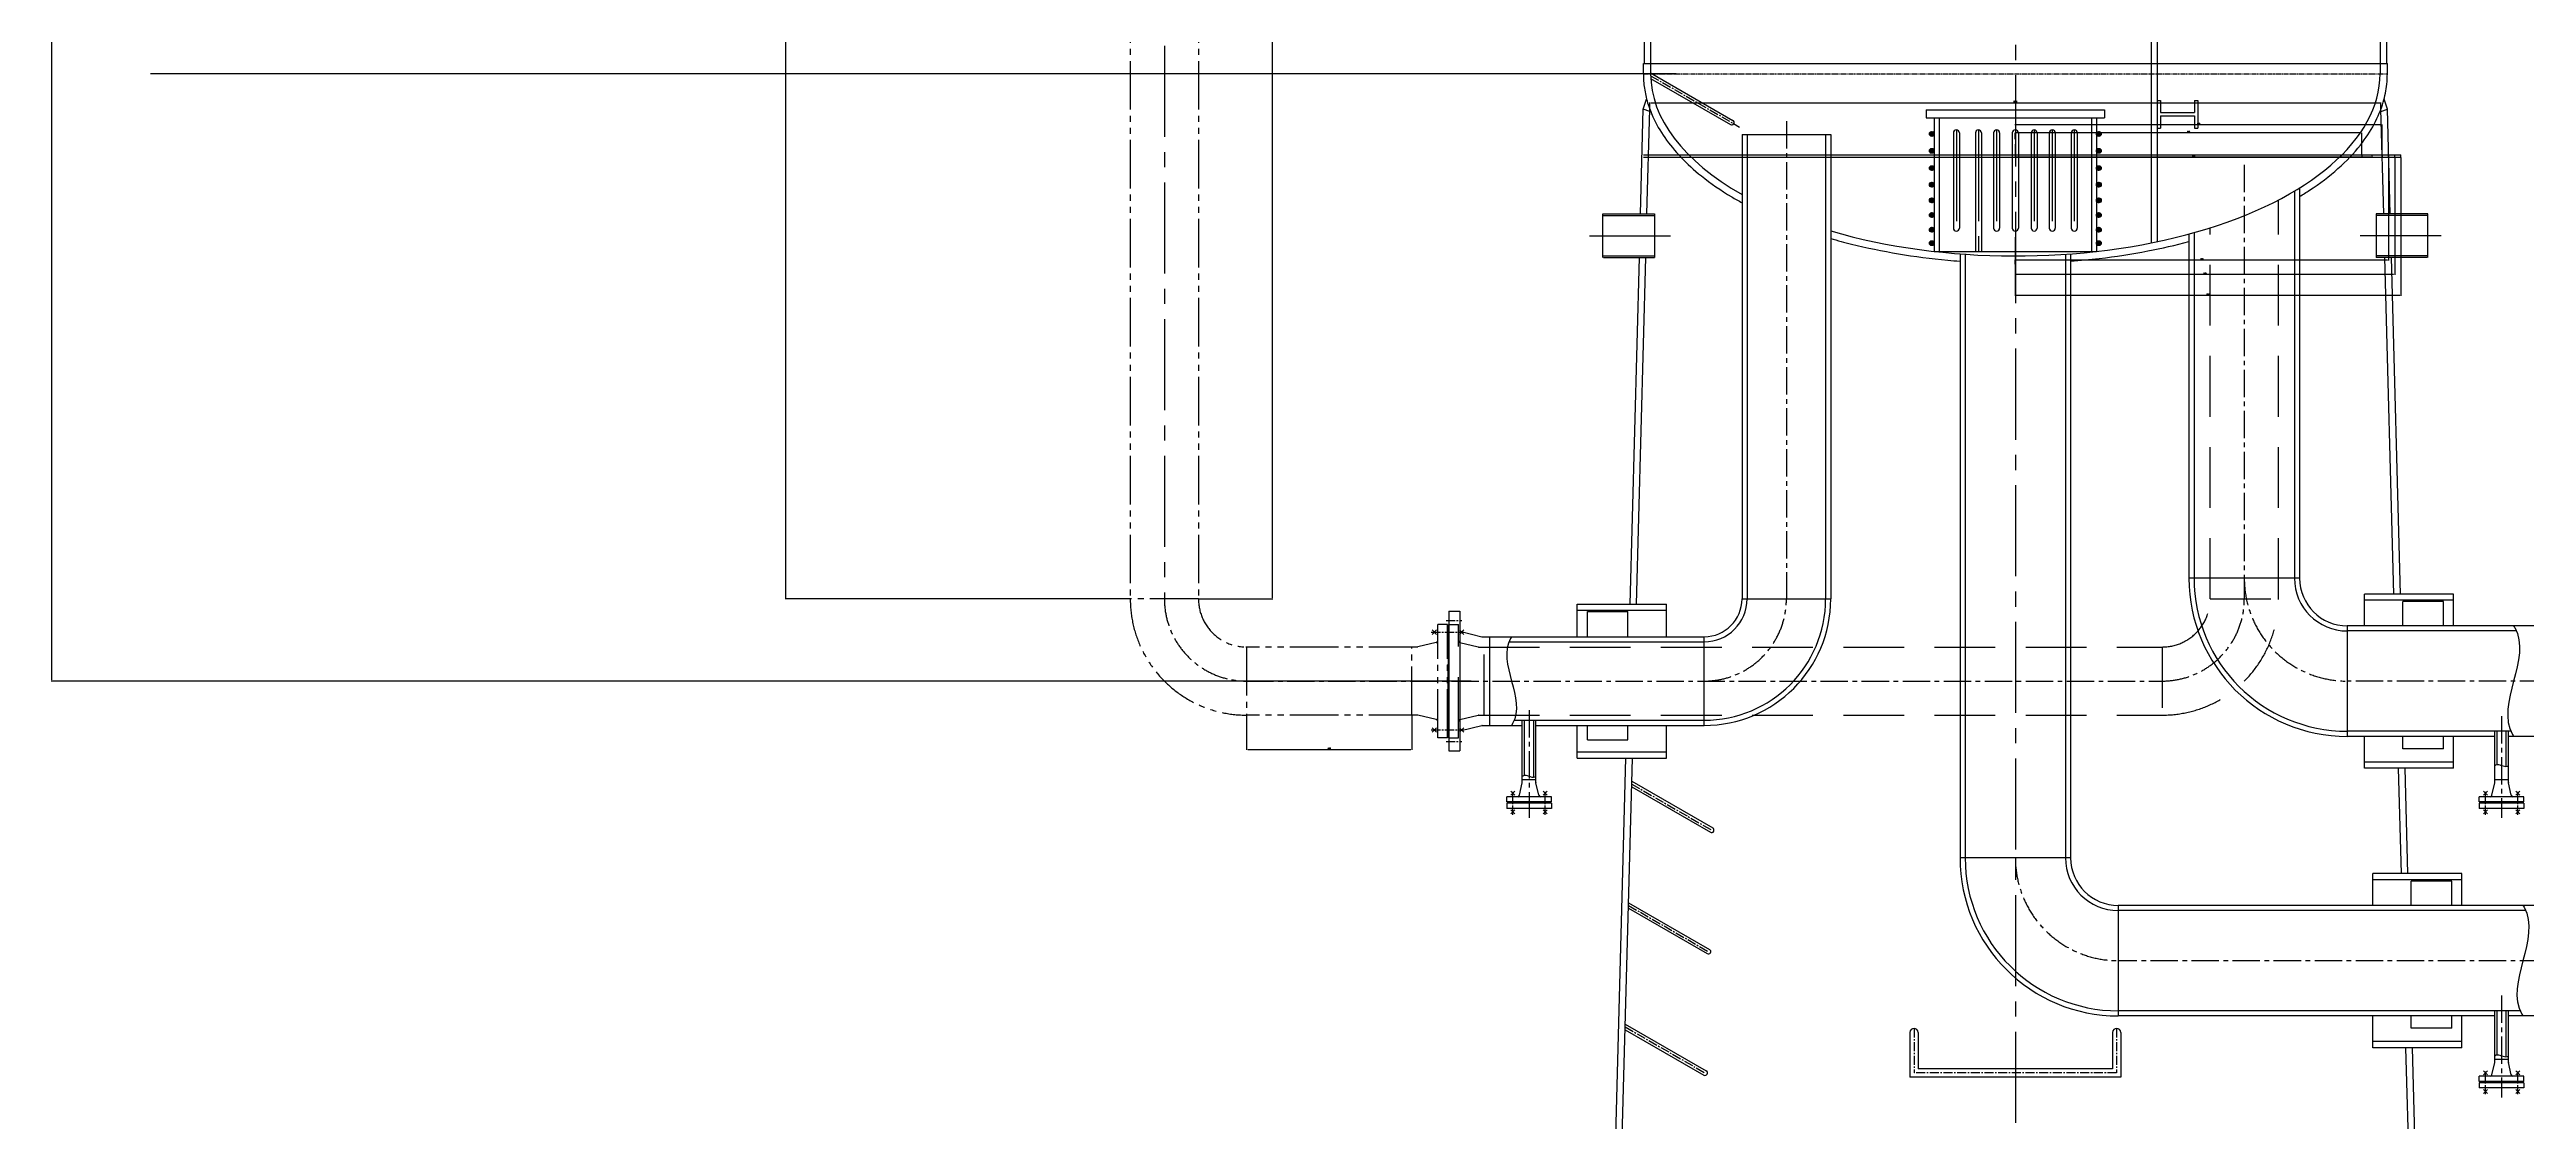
# Model space of a CAD drawing. Extents: x 45567 to 121349, y -17555 to 19241.
# Drawn here: x 80334 to 86446, y -10422 to -7774 of the extents above; entities that cross this region are included whole.
import ezdxf

# ---------------------------------------------------------------- set-up
doc = ezdxf.new("R2010")
doc.units = 0
doc.header["$LTSCALE"] = 30
doc.header["$MEASUREMENT"] = 0
for name, pattern in [('CENTER2', [1.125, 0.75, -0.125, 0.125, -0.125]), ('DASHED', [0.75, 0.5, -0.25]), ('LIDIVIDE', [0.65, 0.4, -0.05, 0.05, -0.05, 0.05, -0.05])]:
    doc.linetypes.add(name, pattern=pattern)
doc.layers.get('DEFPOINTS').update_dxf_attribs({"linetype": 'CONTINUOUS'})
for name, color, linetype in [('1', 2, 'CONTINUOUS'), ('2', 1, 'CONTINUOUS'), ('3', 3, 'CENTER2'), ('4', 3, 'CENTER2'), ('5', 6, 'LIDIVIDE'), ('6', 4, 'DASHED')]:
    doc.layers.add(name, color=color, linetype=linetype)
doc.styles.add('HZ', font='simplex.shx', dxfattribs={"width": 0.75, "bigfont": 'SBTXT.shx'})
doc.dimstyles.new('STANDARD$0', dxfattribs={"dimtxt": 3.2, "dimasz": 2.8, "dimexe": 0.6, "dimexo": 0.6, "dimgap": 1, "dimtad": 1, "dimdec": 0, "dimzin": 0, "dimdsep": 46, "dimtxsty": 'HZ', "dimcen": 0.09, "dimadec": 0, "dimazin": 0, "dimtfac": 1, "dimtdec": 0, "dimtmove": 0, "dimatfit": 3, "dimfxl": 0, "dimtolj": 1, "dimtzin": 0, "dimarcsym": 0})
doc.dimstyles.new('STANDARD$2', dxfattribs={"dimtxt": 3.2, "dimasz": 2.8, "dimexe": 1, "dimexo": 0, "dimgap": 0.4, "dimtad": 1, "dimtih": 1, "dimtoh": 1, "dimdec": 0, "dimzin": 0, "dimdsep": 46, "dimtxsty": 'HZ', "dimcen": 0.75, "dimclrd": 256, "dimclre": 256, "dimclrt": 256, "dimadec": 0, "dimazin": 0, "dimtfac": 1, "dimtdec": 0, "dimtmove": 0, "dimatfit": 3, "dimfxl": 0, "dimtolj": 1, "dimtzin": 0, "dimlwd": -1, "dimlwe": -1, "dimarcsym": 0})

# ---------------------------------------------------------------- blocks, each defined once
blk = doc.blocks.new('*D584')
at = {"layer": '1', "color": 0, "lineweight": -2}
for p, q in [((84282.7, -7921.4), (84282.7, -7905.3)), ((84285.5, -7905.9), (86084.1, -7905.9)), ((86086.9, -7921.4), (86086.9, -7905.3))]:
    blk.add_line(p, q, dxfattribs=at)
at = {"layer": '1', "color": 0}
for points in [[(84285.5, -7905.4), (84285.5, -7906.3), (84282.7, -7905.9)], [(86084.1, -7905.4), (86084.1, -7906.3), (86086.9, -7905.9)]]:
    blk.add_solid(points, dxfattribs=at)
at = {"layer": 'DEFPOINTS', "color": 0}
for p in [(84282.7, -7922), (86086.9, -7905.9), (86086.9, -7922)]:
    blk.add_point(p, dxfattribs=at)
at = {"layer": '1', "color": 0, "insert": (85184.8, -7903.3), "char_height": 3.2, "attachment_point": 5, "style": 'HZ'}
blk.add_mtext('\\A1;1804', dxfattribs=at)
blk = doc.blocks.new('*D848')
at = {"layer": '1'}
for start, end in [(268.47286, 269.22631), (269.24247, 269.99592)]:
    blk.add_arc((85184.8, 25824.9), 39326.1, start, end, dxfattribs=at)
for points in [[(84136.8, -13487.7), (84136.8, -13486.7), (84134, -13487.1)], [(85182, -13500.7), (85182, -13501.6), (85184.8, -13501.2)]]:
    blk.add_solid(points, dxfattribs=at)
at = {"layer": 'DEFPOINTS', "color": 0}
for p in [(85184.8, 14436.8), (84239.9, -9524.5), (84484.2, -13494.9), (84045.8, -16784.5), (85184.8, -17093.9)]:
    blk.add_point(p, dxfattribs=at)
at = {"layer": '1', "insert": (84659.4, -13497.7), "char_height": 3.2, "attachment_point": 5, "style": 'HZ'}
blk.add_mtext('\\A1;1.531°', dxfattribs=at)
blk = doc.blocks.new('*D1340')
at = {"layer": '1', "color": 0, "lineweight": -2}
for p, q in [((83287.8, -9419.2), (83287.8, -9504.5)), ((83695.8, -9419.2), (83695.8, -9504.5)), ((83693, -9503.9), (83290.6, -9503.9))]:
    blk.add_line(p, q, dxfattribs=at)
at = {"layer": '1', "color": 0}
for points in [[(83290.6, -9503.5), (83290.6, -9504.4), (83287.8, -9503.9)], [(83693, -9503.5), (83693, -9504.4), (83695.8, -9503.9)]]:
    blk.add_solid(points, dxfattribs=at)
at = {"layer": 'DEFPOINTS', "color": 0}
for p in [(83287.8, -9418.6), (83695.8, -9418.6), (83287.8, -9503.9)]:
    blk.add_point(p, dxfattribs=at)
at = {"layer": '1', "color": 0, "insert": (83491.8, -9501.3), "char_height": 3.2, "attachment_point": 5, "style": 'HZ'}
blk.add_mtext('\\A1;408', dxfattribs=at)
blk = doc.blocks.new('*D1341')
at = {"layer": '1', "color": 0, "lineweight": -2}
for p, q in [((83169.6, -6061.5), (83352.4, -6061.5)), ((83351.8, -9128.7), (83351.8, -6064.3)), ((83169.6, -9131.5), (83352.4, -9131.5))]:
    blk.add_line(p, q, dxfattribs=at)
at = {"layer": '1', "color": 0}
for points in [[(83351.3, -6064.3), (83352.2, -6064.3), (83351.8, -6061.5)], [(83351.3, -9128.7), (83352.2, -9128.7), (83351.8, -9131.5)]]:
    blk.add_solid(points, dxfattribs=at)
at = {"layer": 'DEFPOINTS', "color": 0}
for p in [(83169, -6061.5), (83351.8, -6061.5), (83169, -9131.5)]:
    blk.add_point(p, dxfattribs=at)
at = {"layer": '1', "color": 0, "insert": (83349.2, -7596.5), "char_height": 3.2, "attachment_point": 5, "rotation": 90, "style": 'HZ'}
blk.add_mtext('\\A1;3070', dxfattribs=at)
blk = doc.blocks.new('*D1426')
at = {"layer": '1', "color": 0, "lineweight": -2}
for p, q in [((86136.1, -8041.1), (86136.1, -8382.7)), ((85184.8, -8253.9), (85184.8, -8382.7)), ((86133.3, -8382.1), (85187.6, -8382.1))]:
    blk.add_line(p, q, dxfattribs=at)
at = {"layer": '1', "color": 0}
for points in [[(85187.6, -8381.6), (85187.6, -8382.5), (85184.8, -8382.1)], [(86133.3, -8381.6), (86133.3, -8382.5), (86136.1, -8382.1)]]:
    blk.add_solid(points, dxfattribs=at)
at = {"layer": 'DEFPOINTS', "color": 0}
for p in [(86136.1, -8040.5), (85184.8, -8253.3), (85184.8, -8382.1)]:
    blk.add_point(p, dxfattribs=at)
at = {"layer": '1', "color": 0, "insert": (85660.5, -8379.5), "char_height": 3.2, "attachment_point": 5, "style": 'HZ'}
blk.add_mtext('\\A1;951', dxfattribs=at)
blk = doc.blocks.new('*D1427')
at = {"layer": '1', "color": 0, "lineweight": -2}
for p, q in [((86121.1, -8041.1), (86121.1, -8331.2)), ((85184.8, -8238.1), (85184.8, -8331.2)), ((86118.3, -8330.6), (85187.6, -8330.6))]:
    blk.add_line(p, q, dxfattribs=at)
at = {"layer": '1', "color": 0}
for points in [[(85187.6, -8330.1), (85187.6, -8331), (85184.8, -8330.6)], [(86118.3, -8330.1), (86118.3, -8331), (86121.1, -8330.6)]]:
    blk.add_solid(points, dxfattribs=at)
at = {"layer": 'DEFPOINTS', "color": 0}
for p in [(86121.1, -8040.5), (85184.8, -8237.5), (85184.8, -8330.6)]:
    blk.add_point(p, dxfattribs=at)
at = {"layer": '1', "color": 0, "insert": (85653, -8328), "char_height": 3.2, "attachment_point": 5, "style": 'HZ'}
blk.add_mtext('\\A1;936', dxfattribs=at)
blk = doc.blocks.new('*D1428')
at = {"layer": '1', "color": 0, "lineweight": -2}
for p, q in [((86106.1, -8041.1), (86106.1, -8295.6)), ((85184.8, -8304.7), (85184.8, -8294.4)), ((86103.3, -8295), (85187.6, -8295))]:
    blk.add_line(p, q, dxfattribs=at)
at = {"layer": '1', "color": 0}
for points in [[(85187.6, -8294.6), (85187.6, -8295.5), (85184.8, -8295)], [(86103.3, -8294.6), (86103.3, -8295.5), (86106.1, -8295)]]:
    blk.add_solid(points, dxfattribs=at)
at = {"layer": 'DEFPOINTS', "color": 0}
for p in [(86106.1, -8040.5), (85184.8, -8295), (85184.8, -8305.3)]:
    blk.add_point(p, dxfattribs=at)
at = {"layer": '1', "color": 0, "insert": (85645.5, -8292.4), "char_height": 3.2, "attachment_point": 5, "style": 'HZ'}
blk.add_mtext('\\A1;921', dxfattribs=at)
blk = doc.blocks.new('*D1429')
at = {"layer": '1', "color": 0, "lineweight": -2}
for p, q in [((85184.8, -7958.9), (85184.8, -7961.3)), ((86087.1, -7960.7), (85187.6, -7960.7)), ((86089.9, -8039.9), (86089.9, -7960.1))]:
    blk.add_line(p, q, dxfattribs=at)
at = {"layer": '1', "color": 0}
for points in [[(85187.6, -7960.3), (85187.6, -7961.2), (85184.8, -7960.7)], [(86087.1, -7960.3), (86087.1, -7961.2), (86089.9, -7960.7)]]:
    blk.add_solid(points, dxfattribs=at)
at = {"layer": 'DEFPOINTS', "color": 0}
for p in [(85184.8, -7958.3), (85184.8, -7960.7), (86089.9, -8040.5)]:
    blk.add_point(p, dxfattribs=at)
at = {"layer": '1', "color": 0, "insert": (85637.4, -7958.1), "char_height": 3.2, "attachment_point": 5, "style": 'HZ'}
blk.add_mtext('\\A1;905', dxfattribs=at)
blk = doc.blocks.new('*D1430')
at = {"layer": '1', "color": 0, "lineweight": -2}
for p, q in [((85184.8, -8008.7), (85184.8, -8041.1)), ((86062.1, -8040.5), (85187.6, -8040.5))]:
    blk.add_line(p, q, dxfattribs=at)
at = {"layer": '1', "color": 0}
for points in [[(85187.6, -8040), (85187.6, -8041), (85184.8, -8040.5)], [(86062.1, -8040), (86062.1, -8041), (86064.9, -8040.5)]]:
    blk.add_solid(points, dxfattribs=at)
at = {"layer": 'DEFPOINTS', "color": 0}
for p in [(85184.8, -8008.1), (85184.8, -8040.5), (86064.9, -8040.5)]:
    blk.add_point(p, dxfattribs=at)
at = {"layer": '1', "color": 0, "insert": (85624.9, -8037.9), "char_height": 3.2, "attachment_point": 5, "style": 'HZ'}
blk.add_mtext('\\A1;880', dxfattribs=at)
blk = doc.blocks.new('*D1431')
at = {"layer": '1', "color": 0, "lineweight": -2}
for p, q in [((85184.8, -7996.2), (85184.8, -7980.1)), ((86037.1, -7980.7), (85187.6, -7980.7)), ((86039.9, -8033.9), (86039.9, -7980.1))]:
    blk.add_line(p, q, dxfattribs=at)
at = {"layer": '1', "color": 0}
for points in [[(85187.6, -7980.3), (85187.6, -7981.2), (85184.8, -7980.7)], [(86037.1, -7980.3), (86037.1, -7981.2), (86039.9, -7980.7)]]:
    blk.add_solid(points, dxfattribs=at)
at = {"layer": 'DEFPOINTS', "color": 0}
for p in [(85184.8, -7980.7), (85184.8, -7996.8), (86039.9, -8034.5)]:
    blk.add_point(p, dxfattribs=at)
at = {"layer": '1', "color": 0, "insert": (85612.4, -7978.1), "char_height": 3.2, "attachment_point": 5, "style": 'HZ'}
blk.add_mtext('\\A1;855', dxfattribs=at)
blk = doc.blocks.new('*D2509')
at = {"layer": '1', "color": 0, "lineweight": -2}
for p, q in [((86117.4, 7665.5), (89505.4, 7665.5)), ((89504.8, -16831.7), (89504.8, 7662.7)), ((86950.8, -16834.5), (89505.4, -16834.5))]:
    blk.add_line(p, q, dxfattribs=at)
at = {"layer": '1', "color": 0}
for points in [[(89504.3, 7662.7), (89505.2, 7662.7), (89504.8, 7665.5)], [(89504.3, -16831.7), (89505.2, -16831.7), (89504.8, -16834.5)]]:
    blk.add_solid(points, dxfattribs=at)
at = {"layer": 'DEFPOINTS', "color": 0}
for p in [(86116.8, 7665.5), (89504.8, 7665.5), (86950.2, -16834.5)]:
    blk.add_point(p, dxfattribs=at)
at = {"layer": '1', "color": 0, "insert": (89502.2, -4584.5), "char_height": 3.2, "attachment_point": 5, "rotation": 90, "style": 'HZ'}
blk.add_mtext('\\A1;24500', dxfattribs=at)
blk = doc.blocks.new('*D2526')
at = {"layer": '1', "color": 0, "lineweight": -2}
for p, q in [((81443.6, -6022.5), (80337.7, -6022.5)), ((80338.3, -6025.3), (80338.3, -9331.7)), ((83842, -9334.5), (80337.7, -9334.5))]:
    blk.add_line(p, q, dxfattribs=at)
at = {"layer": '1', "color": 0}
for points in [[(80337.8, -6025.3), (80338.8, -6025.3), (80338.3, -6022.5)], [(80337.8, -9331.7), (80338.8, -9331.7), (80338.3, -9334.5)]]:
    blk.add_solid(points, dxfattribs=at)
at = {"layer": 'DEFPOINTS', "color": 0}
for p in [(81444.2, -6022.5), (80338.3, -9334.5), (83842.6, -9334.5)]:
    blk.add_point(p, dxfattribs=at)
at = {"layer": '1', "color": 0, "insert": (80335.7, -7678.5), "char_height": 3.2, "attachment_point": 5, "rotation": 90, "style": 'HZ'}
blk.add_mtext('\\A1;3312', dxfattribs=at)
blk = doc.blocks.new('*D2528')
at = {"layer": '1', "color": 0, "lineweight": -2}
for p, q in [((82847.3, -6022.5), (82149.4, -6022.5)), ((82150, -6025.3), (82150, -9128.7)), ((83000.1, -9131.5), (82149.4, -9131.5))]:
    blk.add_line(p, q, dxfattribs=at)
at = {"layer": '1', "color": 0}
for points in [[(82149.6, -6025.3), (82150.5, -6025.3), (82150, -6022.5)], [(82149.6, -9128.7), (82150.5, -9128.7), (82150, -9131.5)]]:
    blk.add_solid(points, dxfattribs=at)
at = {"layer": 'DEFPOINTS', "color": 0}
for p in [(82847.9, -6022.5), (82150, -9131.5), (83000.7, -9131.5)]:
    blk.add_point(p, dxfattribs=at)
at = {"layer": '1', "color": 0, "insert": (82147.4, -7577), "char_height": 3.2, "attachment_point": 5, "rotation": 90, "style": 'HZ'}
blk.add_mtext('\\A1;3109', dxfattribs=at)

msp = doc.modelspace()

# ---------------------------------------------------------------- hatches: boundary and pattern name
at = {"layer": '1'}
h = msp.add_hatch(dxfattribs=at)
h.set_pattern_fill('ANSI37', color=256, scale=10, style=0)
h.set_pattern_definition([(45, (-248571.03, -89433.257), (-0.8838834765, 0.8838834765), []), (135, (-248571.03, -89433.257), (-0.8838834765, -0.8838834765), [])])
h.paths.add_polyline_path([(84972.923045, -7983.036253, 1), (84984.840153, -7983.036253, 1)])
h = msp.add_hatch(dxfattribs=at)
h.set_pattern_fill('ANSI37', color=256, scale=10, style=0)
h.set_pattern_definition([(135, (418940.7103, -89433.257), (0.8838834765, 0.8838834765), []), (45, (418940.7103, -89433.257), (0.8838834765, -0.8838834765), [])])
h.paths.add_polyline_path([(85396.757261, -7983.036253, 1), (85384.840153, -7983.036253, 1)])
h = msp.add_hatch(dxfattribs=at)
h.set_pattern_fill('ANSI37', color=256, scale=10, style=0)
h.set_pattern_definition([(45, (-248571.03, -89475.105), (-0.8838834765, 0.8838834765), []), (135, (-248571.03, -89475.105), (-0.8838834765, -0.8838834765), [])])
h.paths.add_polyline_path([(84972.923045, -8024.884239, 1), (84984.840153, -8024.884239, 1)])
h = msp.add_hatch(dxfattribs=at)
h.set_pattern_fill('ANSI37', color=256, scale=10, style=0)
h.set_pattern_definition([(45, (-248571.03, -89517.639), (-0.8838834765, 0.8838834765), []), (135, (-248571.03, -89517.639), (-0.8838834765, -0.8838834765), [])])
h.paths.add_polyline_path([(84972.923045, -8067.418177, 1), (84984.840153, -8067.418177, 1)])
h = msp.add_hatch(dxfattribs=at)
h.set_pattern_fill('ANSI37', color=256, scale=10, style=0)
h.set_pattern_definition([(135, (418940.7103, -89475.105), (0.8838834765, 0.8838834765), []), (45, (418940.7103, -89475.105), (0.8838834765, -0.8838834765), [])])
h.paths.add_polyline_path([(85396.757261, -8024.884239, 1), (85384.840153, -8024.884239, 1)])
h = msp.add_hatch(dxfattribs=at)
h.set_pattern_fill('ANSI37', color=256, scale=10, style=0)
h.set_pattern_definition([(135, (418940.7103, -89517.639), (0.8838834765, 0.8838834765), []), (45, (418940.7103, -89517.639), (0.8838834765, -0.8838834765), [])])
h.paths.add_polyline_path([(85396.757261, -8067.418177, 1), (85384.840153, -8067.418177, 1)])
h = msp.add_hatch(dxfattribs=at)
h.set_pattern_fill('ANSI37', color=256, scale=10, style=0)
h.set_pattern_definition([(45, (-248571.03, -89558.6368), (-0.8838834765, 0.8838834765), []), (135, (-248571.03, -89558.6368), (-0.8838834765, -0.8838834765), [])])
h.paths.add_polyline_path([(84972.923045, -8108.416024, 1), (84984.840153, -8108.416024, 1)])
h = msp.add_hatch(dxfattribs=at)
h.set_pattern_fill('ANSI37', color=256, scale=10, style=0)
h.set_pattern_definition([(135, (418940.7103, -89558.6368), (0.8838834765, 0.8838834765), []), (45, (418940.7103, -89558.6368), (0.8838834765, -0.8838834765), [])])
h.paths.add_polyline_path([(85396.757261, -8108.416024, 1), (85384.840153, -8108.416024, 1)])
h = msp.add_hatch(dxfattribs=at)
h.set_pattern_fill('ANSI37', color=256, scale=10, style=0)
h.set_pattern_definition([(45, (-248571.03, -89597.3102), (-0.8838834765, 0.8838834765), []), (135, (-248571.03, -89597.3102), (-0.8838834765, -0.8838834765), [])])
h.paths.add_polyline_path([(84972.923045, -8147.089413, 1), (84984.840153, -8147.089413, 1)])
h = msp.add_hatch(dxfattribs=at)
h.set_pattern_fill('ANSI37', color=256, scale=10, style=0)
h.set_pattern_definition([(45, (-248571.03, -89633.6699), (-0.8838834765, 0.8838834765), []), (135, (-248571.03, -89633.6699), (-0.8838834765, -0.8838834765), [])])
h.paths.add_polyline_path([(84972.923045, -8183.449121, 1), (84984.840153, -8183.449121, 1)])
h = msp.add_hatch(dxfattribs=at)
h.set_pattern_fill('ANSI37', color=256, scale=10, style=0)
h.set_pattern_definition([(135, (418940.7103, -89597.3102), (0.8838834765, 0.8838834765), []), (45, (418940.7103, -89597.3102), (0.8838834765, -0.8838834765), [])])
h.paths.add_polyline_path([(85396.757261, -8147.089413, 1), (85384.840153, -8147.089413, 1)])
h = msp.add_hatch(dxfattribs=at)
h.set_pattern_fill('ANSI37', color=256, scale=10, style=0)
h.set_pattern_definition([(135, (418940.7103, -89633.6699), (0.8838834765, 0.8838834765), []), (45, (418940.7103, -89633.6699), (0.8838834765, -0.8838834765), [])])
h.paths.add_polyline_path([(85396.757261, -8183.449121, 1), (85384.840153, -8183.449121, 1)])
h = msp.add_hatch(dxfattribs=at)
h.set_pattern_fill('ANSI37', color=256, scale=10, style=0)
h.set_pattern_definition([(45, (-248571.03, -89669.8487), (-0.8838834765, 0.8838834765), []), (135, (-248571.03, -89669.8487), (-0.8838834765, -0.8838834765), [])])
h.paths.add_polyline_path([(84972.923045, -8219.627935, 1), (84984.840153, -8219.627935, 1)])
h = msp.add_hatch(dxfattribs=at)
h.set_pattern_fill('ANSI37', color=256, scale=10, style=0)
h.set_pattern_definition([(45, (-248571.03, -89702.9327), (-0.8838834765, 0.8838834765), []), (135, (-248571.03, -89702.9327), (-0.8838834765, -0.8838834765), [])])
h.paths.add_polyline_path([(84972.923045, -8252.711964, 1), (84984.840153, -8252.711964, 1)])
h = msp.add_hatch(dxfattribs=at)
h.set_pattern_fill('ANSI37', color=256, scale=10, style=0)
h.set_pattern_definition([(135, (418940.7103, -89669.8487), (0.8838834765, 0.8838834765), []), (45, (418940.7103, -89669.8487), (0.8838834765, -0.8838834765), [])])
h.paths.add_polyline_path([(85396.757261, -8219.627935, 1), (85384.840153, -8219.627935, 1)])
h = msp.add_hatch(dxfattribs=at)
h.set_pattern_fill('ANSI37', color=256, scale=10, style=0)
h.set_pattern_definition([(135, (418940.7103, -89702.9327), (0.8838834765, 0.8838834765), []), (45, (418940.7103, -89702.9327), (0.8838834765, -0.8838834765), [])])
h.paths.add_polyline_path([(85396.757261, -8252.711964, 1), (85384.840153, -8252.711964, 1)])

# ---------------------------------------------------------------- linework, layer by layer
for p, q in [((84347.704406, -7834.485526), (80582.367216, -7834.485526)), ((86039.942262, -8034.485526), (86039.942262, -8040.485526)), ((86064.942262, -8034.485526), (86064.942262, -8040.485526)), ((86089.942262, -8034.485526), (86089.942262, -8040.485526)), ((83745.498197, -9208.320424), (83756.513595, -9219.335822)), ((83745.498197, -9219.335822), (83756.513595, -9208.320424)), ((83824.182109, -9208.320424), (83813.166711, -9219.335822)), ((83824.182109, -9219.335822), (83813.166711, -9208.320424)), ((83745.498197, -9460.650629), (83756.513595, -9449.63523)), ((83745.498197, -9449.63523), (83756.513595, -9460.650629)), ((83824.182109, -9460.650629), (83813.166711, -9449.63523)), ((83824.182109, -9449.63523), (83813.166711, -9460.650629))]:
    msp.add_line(p, q, dxfattribs=at)
for centre in [(84978.881599, -7983.036253), (85390.798707, -7983.036253), (84978.881599, -8024.884239), (84978.881599, -8067.418177), (85390.798707, -8024.884239), (85390.798707, -8067.418177), (84978.881599, -8108.416024), (85390.798707, -8108.416024), (84978.881599, -8147.089413), (84978.881599, -8183.449121), (85390.798707, -8147.089413), (85390.798707, -8183.449121), (84978.881599, -8219.627935), (84978.881599, -8252.711964), (85390.798707, -8219.627935), (85390.798707, -8252.711964)]:
    msp.add_circle(centre, 5.958554, dxfattribs=at)
for points in [[(83941.615153, -9224.935526), (83938.915153, -9229.435526), (83944.315153, -9439.535526), (83941.615153, -9444.035526)], [(86414.590153, -9197.985526), (86417.290153, -9202.485526), (86411.890153, -9466.485526), (86414.590153, -9470.985526)], [(84001.697647, -9570.060526), (83998.697647, -9571.860526), (83970.997647, -9568.260526), (83967.997647, -9570.060526)], [(86401.664578, -9543.571707), (86398.664578, -9545.371707), (86370.964578, -9541.771707), (86367.964578, -9543.571707)], [(86437.434689, -9888.568105), (86440.134689, -9893.068105), (86434.734689, -10157.068105), (86437.434689, -10161.568105)], [(86401.690153, -10260.643105), (86398.690153, -10262.443105), (86370.990153, -10258.843105), (86367.990153, -10260.643105)]]:
    msp.add_spline(points, degree=3, dxfattribs=at)
at = {"layer": '2'}
for p, q in [((86084.840153, 12198.664474), (86084.840153, -7834.485526)), ((85519.840153, -2734.485526), (85519.840153, -8252.150164)), ((85534.840153, -2734.485526), (85534.840153, -8249.063625)), ((84284.840153, -6491.485526), (84284.840153, -7834.485526)), ((84268.840153, -7664.635526), (84268.840153, -7809.485526)), ((86100.840153, -7664.635526), (86100.840153, -7809.485526)), ((84266.840153, -7809.485526), (86102.840153, -7809.485526)), ((84266.840153, -7834.485526), (84266.840153, -7809.485526)), ((86102.840153, -7834.485526), (86102.840153, -7809.485526)), ((84284.840153, -7832.287269), (84487.840153, -7949.489374)), ((84284.840153, -7846.143676), (84481.840153, -7959.881679)), ((84259.829575, -8180.485526), (84266.752137, -7921.516055)), ((84266.752137, -7921.516055), (84274.996808, -7897.285526)), ((84282.603627, -7927.285526), (84266.752137, -7921.516055)), ((84275.83529, -8180.485526), (84282.745744, -7921.968991)), ((84964.840153, -7923.233746), (85404.840153, -7923.233746)), ((84964.840153, -7923.233746), (84964.840153, -7943.233746)), ((84964.840153, -7943.233746), (85404.840153, -7943.233746)), ((84984.840153, -7943.233746), (84984.840153, -8273.233746)), ((84996.840153, -7943.233746), (84996.840153, -8273.233746)), ((85372.840153, -7943.233746), (85372.840153, -8273.233746)), ((85384.840153, -7943.233746), (85384.840153, -8273.233746)), ((85404.840153, -7923.233746), (85404.840153, -7943.233746)), ((85534.840153, -7900.485526), (85542.840153, -7900.485526)), ((85542.840153, -7900.485526), (85542.840153, -7930.485526)), ((85542.840153, -7930.485526), (85626.840153, -7930.485526)), ((85542.840153, -7938.485526), (85626.840153, -7938.485526)), ((85542.840153, -7938.485526), (85542.840153, -7968.485526)), ((85626.840153, -7900.485526), (85626.840153, -7930.485526)), ((85626.840153, -7900.485526), (85634.840153, -7900.485526)), ((85626.840153, -7938.485526), (85626.840153, -7968.485526)), ((85634.840153, -7900.485526), (85634.840153, -7968.485526)), ((86093.845016, -8180.485526), (86086.934562, -7921.968991)), ((86087.076679, -7927.285526), (86102.92817, -7921.516055)), ((86102.92817, -7921.516055), (86094.683498, -7897.285526)), ((86109.850731, -8180.485526), (86102.92817, -7921.516055)), ((84510.290324, -7984.762254), (84510.290209, -9131.485536)), ((84510.290324, -7984.762254), (84729.390324, -7984.762265)), ((84522.990324, -7984.762255), (84522.990209, -9131.485537)), ((84716.690324, -7984.762264), (84716.690209, -9131.485556)), ((84729.390324, -7984.762265), (84729.390209, -9131.485558)), ((85031.944657, -7980.733746), (85031.944657, -8215.733746)), ((85046.944657, -7980.733746), (85046.944657, -8215.733746)), ((85086.356555, -7980.733746), (85086.356555, -8273.233746)), ((85101.356555, -7980.733746), (85101.356555, -8273.233746)), ((85130.928081, -7980.733746), (85130.928081, -8215.733746)), ((85145.928081, -7980.733746), (85145.928081, -8215.733746)), ((85177.340153, -7980.733746), (85177.340153, -8215.733746)), ((85192.340153, -7980.733746), (85192.340153, -8215.733746)), ((85223.752225, -7980.733746), (85223.752225, -8215.733746)), ((85238.752225, -7980.733746), (85238.752225, -8215.733746)), ((85268.323751, -7980.733746), (85268.323751, -8215.733746)), ((85283.323751, -7980.733746), (85283.323751, -8215.733746)), ((85322.73565, -7980.733746), (85322.73565, -8215.733746)), ((85337.73565, -7980.733746), (85337.73565, -8215.733746)), ((85534.840153, -7968.485526), (85542.840153, -7968.485526)), ((85626.840153, -7968.485526), (85634.840153, -7968.485526)), ((84266.840153, -8034.485526), (86136.108365, -8034.485526)), ((84266.840153, -8040.485526), (86136.108365, -8040.485526)), ((86106.108365, -8040.485526), (86106.108365, -8034.485526)), ((86121.108365, -8040.485526), (86121.108365, -8034.485526)), ((86136.108365, -8040.485526), (86136.108365, -8034.485526)), ((85873.640153, -8124.120883), (85873.640153, -9080.485526)), ((85886.340153, -8116.397636), (85886.340153, -9080.485526)), ((84166.942607, -8180.485526), (84294.391806, -8180.485526)), ((84166.942607, -8288.485526), (84166.942607, -8180.485526)), ((84166.942607, -8184.485526), (84294.391806, -8184.485526)), ((84294.391806, -8180.485526), (84294.391806, -8288.485526)), ((86202.737699, -8180.485526), (86075.2885, -8180.485526)), ((86075.2885, -8180.485526), (86075.2885, -8288.485526)), ((86202.737699, -8184.485526), (86075.2885, -8184.485526)), ((86202.737699, -8288.485526), (86202.737699, -8180.485526)), ((85613.340153, -8230.208835), (85613.340153, -9080.485526)), ((85626.040153, -8226.704394), (85626.040153, -9080.485526)), ((84168.386091, -8284.485526), (84294.391806, -8284.485526)), ((84168.386091, -8288.485526), (84294.391806, -8288.485526)), ((84234.06071, -9144.485526), (84256.942607, -8288.485526)), ((84250.066426, -9144.485526), (84272.948322, -8288.485526)), ((84984.840153, -8273.233746), (85384.840153, -8273.233746)), ((85048.340153, -8279.27979), (85048.340153, -9771.068105)), ((85061.040153, -8280.20785), (85061.040153, -9771.068105)), ((85308.640153, -8280.20785), (85308.640153, -9771.068105)), ((85321.340153, -8279.27979), (85321.340153, -9771.068105)), ((86201.294215, -8284.485526), (86075.2885, -8284.485526)), ((86201.294215, -8288.485526), (86075.2885, -8288.485526)), ((86118.945601, -9119.485526), (86096.731984, -8288.485526)), ((86134.951316, -9119.485526), (86112.737699, -8288.485526)), ((85886.340153, -9080.485526), (85613.340153, -9080.485526)), ((83786.440153, -9161.985526), (83786.440153, -9506.985526)), ((83786.440153, -9161.985526), (83813.840153, -9161.985526)), ((83813.840153, -9161.985526), (83813.840153, -9506.985526)), ((84103.902859, -9144.485526), (84323.902859, -9144.485526)), ((84103.902859, -9224.935526), (84103.902859, -9144.485526)), ((84103.902859, -9159.485526), (84323.902859, -9159.485526)), ((84128.902859, -9162.985526), (84228.902859, -9162.985526)), ((84128.902859, -9224.935526), (84128.902859, -9162.985526)), ((84228.902859, -9224.935526), (84228.902859, -9162.985526)), ((84323.902859, -9224.935526), (84323.902859, -9144.485526)), ((84510.290209, -9131.485536), (84729.390209, -9131.485558)), ((86266.445727, -9119.485526), (86046.445727, -9119.485526)), ((86046.445727, -9197.985526), (86046.445727, -9119.485526)), ((86266.445727, -9134.485526), (86046.445727, -9134.485526)), ((86241.487207, -9137.985526), (86141.445727, -9137.985526)), ((86141.445727, -9197.985526), (86141.445727, -9137.985526)), ((86241.445727, -9197.985526), (86241.445727, -9137.985526)), ((86266.445727, -9197.985526), (86266.445727, -9119.485526)), ((83784.840153, -9199.485526), (83784.840153, -9469.485526)), ((83784.840153, -9199.485526), (83786.440153, -9199.485526)), ((83784.840153, -9199.485526), (83784.840153, -9469.485526)), ((83817.271198, -9212.324573), (83868.313436, -9224.80672)), ((83869.382391, -9224.935526), (84416.840209, -9224.935526)), ((83886.840153, -9224.935526), (83886.840153, -9444.035526)), ((84416.840209, -9444.035526), (84416.840209, -9224.935526)), ((86502.157224, -9197.985526), (86003.840153, -9197.985526)), ((86003.840153, -9197.985526), (86003.840153, -9470.985526)), ((86421.41003, -9210.685526), (86003.840153, -9210.685526)), ((83934.985668, -9237.635526), (84416.840209, -9237.635526)), ((83784.840153, -9469.485526), (83786.440153, -9469.485526)), ((83817.271198, -9456.64648), (83868.313436, -9444.164333)), ((83869.382391, -9444.035526), (83967.997647, -9444.035526)), ((83948.244638, -9431.335526), (84416.840209, -9431.335526)), ((83967.997647, -9584.9926), (83967.997647, -9431.335526)), ((83973.537647, -9567.587423), (83973.537647, -9431.335526)), ((83996.157647, -9572.533629), (83996.157647, -9431.335526)), ((84001.697647, -9584.9926), (84001.697647, -9431.335526)), ((84001.697647, -9444.035526), (84416.840209, -9444.035526)), ((84103.902859, -9524.485526), (84103.902859, -9444.035526)), ((84128.902859, -9479.728995), (84128.902859, -9444.035526)), ((84228.902859, -9479.728995), (84228.902859, -9444.035526)), ((84323.902859, -9524.485526), (84323.902859, -9444.035526)), ((86407.770276, -9458.285526), (86003.840153, -9458.285526)), ((86367.990153, -9470.985526), (86003.840153, -9470.985526)), ((86046.445727, -9549.485526), (86046.445727, -9470.985526)), ((86141.445727, -9501.502909), (86141.445727, -9470.985526)), ((86241.445727, -9501.502909), (86241.445727, -9470.985526)), ((86266.445727, -9549.485526), (86266.445727, -9470.985526)), ((86367.990153, -9584.9926), (86367.990153, -9458.285526)), ((86373.504578, -9541.098604), (86373.530153, -9458.285526)), ((86396.124578, -9546.04481), (86396.150153, -9458.285526)), ((86401.690153, -9584.9926), (86401.690153, -9458.285526)), ((86502.157224, -9470.985526), (86401.690153, -9470.985526)), ((83786.440153, -9506.985526), (83813.840153, -9506.985526)), ((84029.845866, -16784.05798), (84223.902859, -9524.485526)), ((84045.840153, -16784.485526), (84239.908574, -9524.485526)), ((84103.902859, -9509.485526), (84323.902859, -9509.485526)), ((84103.902859, -9524.485526), (84323.902859, -9524.485526)), ((84128.902859, -9479.728995), (84228.902859, -9479.728995)), ((86266.445727, -9534.485526), (86046.445727, -9534.485526)), ((86241.445727, -9501.502909), (86141.404246, -9501.502909)), ((83961.129463, -9616.459691), (83967.890938, -9585.966764)), ((84001.697647, -9578.485526), (83967.997647, -9578.485526)), ((84008.565831, -9616.459691), (84001.804356, -9585.966764)), ((84238.00887, -9595.552502), (84432.221873, -9707.681431)), ((84238.373638, -9581.906695), (84438.221873, -9697.289126)), ((86266.445727, -9549.485526), (86046.445727, -9549.485526)), ((86137.405693, -9810.068105), (86130.440011, -9549.485526)), ((86153.411409, -9810.068105), (86146.445727, -9549.485526)), ((86361.121969, -9616.459691), (86367.883444, -9585.966764)), ((86401.690153, -9578.485526), (86367.990153, -9578.485526)), ((86408.558337, -9616.459691), (86401.796862, -9585.966764)), ((83929.847647, -9632.885526), (83929.847647, -9619.985526)), ((84039.847647, -9619.985526), (83929.847647, -9619.985526)), ((84039.847647, -9632.885526), (83929.847647, -9632.885526)), ((84039.847647, -9636.085526), (83929.847647, -9636.085526)), ((83929.847647, -9636.085526), (83929.847647, -9648.985526)), ((84039.847647, -9648.985526), (83929.847647, -9648.985526)), ((83949.978281, -9616.210516), (83940.168594, -9606.408631)), ((83940.172495, -9616.214417), (83949.97438, -9606.40473)), ((83940.187044, -9652.792164), (83949.99673, -9662.59405)), ((83949.99283, -9652.788264), (83940.190944, -9662.59795)), ((83959.347647, -9634.485526), (83959.347647, -9632.885526)), ((84010.347647, -9634.485526), (83959.347647, -9634.485526)), ((83959.347647, -9634.485526), (83959.347647, -9636.085526)), ((84010.347647, -9634.485526), (84010.347647, -9632.885526)), ((84010.347647, -9634.485526), (84010.347647, -9636.085526)), ((84029.50054, -9616.196651), (84019.694754, -9606.390864)), ((84019.694754, -9616.196651), (84029.50054, -9606.390864)), ((84029.50054, -9652.774401), (84019.694754, -9662.580188)), ((84019.694754, -9652.774401), (84029.50054, -9662.580188)), ((84039.847647, -9632.885526), (84039.847647, -9619.985526)), ((84039.847647, -9636.085526), (84039.847647, -9648.985526)), ((86439.832659, -9636.085526), (86329.832659, -9636.085526)), ((86329.832659, -9636.085526), (86329.832659, -9648.985526)), ((86439.832659, -9648.985526), (86329.832659, -9648.985526)), ((86329.840153, -9632.885526), (86329.840153, -9619.985526)), ((86439.840153, -9619.985526), (86329.840153, -9619.985526)), ((86439.840153, -9632.885526), (86329.840153, -9632.885526)), ((86349.963293, -9616.210516), (86340.153606, -9606.408631)), ((86340.157507, -9616.214417), (86349.959392, -9606.40473)), ((86340.172056, -9652.792164), (86349.981742, -9662.59405)), ((86349.977842, -9652.788264), (86340.175956, -9662.59795)), ((86359.332659, -9634.485526), (86359.332659, -9636.085526)), ((86359.340153, -9634.485526), (86359.340153, -9632.885526)), ((86410.340153, -9634.485526), (86359.340153, -9634.485526)), ((86410.332659, -9634.485526), (86410.332659, -9636.085526)), ((86410.340153, -9634.485526), (86410.340153, -9632.885526)), ((86429.485552, -9616.196651), (86419.679766, -9606.390864)), ((86419.679766, -9616.196651), (86429.485552, -9606.390864)), ((86429.485552, -9652.774401), (86419.679766, -9662.580188)), ((86419.679766, -9652.774401), (86429.485552, -9662.580188)), ((86439.832659, -9636.085526), (86439.832659, -9648.985526)), ((86439.840153, -9632.885526), (86439.840153, -9619.985526)), ((85321.340153, -9771.068105), (85048.340153, -9771.068105)), ((86286.848565, -9810.068105), (86066.848565, -9810.068105)), ((86066.848565, -9888.568105), (86066.848565, -9810.068105)), ((86286.848565, -9825.068105), (86066.848565, -9825.068105)), ((86261.890045, -9828.568105), (86161.848565, -9828.568105)), ((86161.848565, -9888.568105), (86161.848565, -9828.568105)), ((86261.848565, -9888.568105), (86261.848565, -9828.568105)), ((86286.848565, -9888.568105), (86286.848565, -9810.068105)), ((84229.989514, -9895.552502), (84424.202516, -10007.681431)), ((84230.354282, -9881.906695), (84430.202516, -9997.289126)), ((86502.157224, -9888.568105), (85438.840153, -9888.568105)), ((85438.840153, -9888.568105), (85438.840153, -10161.568105)), ((86444.254566, -9901.268105), (85438.840153, -9901.268105)), ((84221.970157, -10195.552502), (84416.18316, -10307.681431)), ((84222.334926, -10181.906695), (84422.18316, -10297.289126)), ((84924.840153, -10202.485279), (84924.840153, -10312.485279)), ((84944.840153, -10202.485279), (84944.840153, -10292.485279)), ((85424.840153, -10202.485279), (85424.840153, -10292.485279)), ((86430.614813, -10148.868105), (85438.840153, -10148.868105)), ((86367.990153, -10161.568105), (85438.840153, -10161.568105)), ((85444.840153, -10202.485279), (85444.840153, -10312.485279)), ((86066.848565, -10240.068105), (86066.848565, -10161.568105)), ((86261.848565, -10192.085488), (86161.807084, -10192.085488)), ((86161.848565, -10192.085488), (86161.848565, -10161.568105)), ((86261.848565, -10192.085488), (86261.848565, -10161.568105)), ((86286.848565, -10240.068105), (86286.848565, -10161.568105)), ((86367.990153, -10275.575179), (86367.990153, -10148.868105)), ((86373.530153, -10258.170002), (86373.530153, -10148.868105)), ((86396.150153, -10263.116208), (86396.150153, -10148.868105)), ((86401.690153, -10275.575179), (86401.690153, -10148.868105)), ((86502.157224, -10161.568105), (86401.690153, -10161.568105)), ((86286.848565, -10225.068105), (86066.848565, -10225.068105)), ((86286.848565, -10240.068105), (86066.848565, -10240.068105)), ((86276.632876, -15018.485526), (86148.900104, -10240.068105)), ((86292.638591, -15018.485526), (86164.905819, -10240.068105)), ((86401.690153, -10269.068105), (86367.990153, -10269.068105)), ((85444.840153, -10312.485279), (84924.840153, -10312.485279)), ((85424.840153, -10292.485279), (84944.840153, -10292.485279)), ((86329.840153, -10323.468105), (86329.840153, -10310.568105)), ((86439.840153, -10310.568105), (86329.840153, -10310.568105)), ((86439.840153, -10323.468105), (86329.840153, -10323.468105)), ((86439.840153, -10326.668105), (86329.840153, -10326.668105)), ((86329.840153, -10326.668105), (86329.840153, -10339.568105)), ((86349.970787, -10306.793095), (86340.1611, -10296.99121)), ((86340.165001, -10306.796996), (86349.966886, -10296.987309)), ((86359.340153, -10325.068105), (86359.340153, -10323.468105)), ((86410.340153, -10325.068105), (86359.340153, -10325.068105)), ((86410.340153, -10325.068105), (86359.340153, -10325.068105)), ((86359.340153, -10325.068105), (86359.340153, -10326.668105)), ((86361.121969, -10307.04227), (86367.883444, -10276.549343)), ((86408.558337, -10307.04227), (86401.796862, -10276.549343)), ((86410.340153, -10325.068105), (86410.340153, -10323.468105)), ((86410.340153, -10325.068105), (86410.340153, -10326.668105)), ((86429.493046, -10306.77923), (86419.68726, -10296.973443)), ((86419.68726, -10306.77923), (86429.493046, -10296.973443)), ((86439.840153, -10323.468105), (86439.840153, -10310.568105)), ((86439.840153, -10326.668105), (86439.840153, -10339.568105)), ((86439.840153, -10339.568105), (86329.840153, -10339.568105)), ((86340.17955, -10343.374743), (86349.989236, -10353.176629)), ((86349.985336, -10343.370843), (86340.18345, -10353.180529)), ((86429.493046, -10343.35698), (86419.68726, -10353.162767)), ((86419.68726, -10343.35698), (86429.493046, -10353.162767))]:
    msp.add_line(p, q, dxfattribs=at)
for centre, radius, start, end in [((84484.840153, -7954.685526), 6, 239.9999999999, 59.9999999999), ((85039.444657, -7980.733746), 7.5, 0, 180), ((85093.856555, -7980.733746), 7.5, 0, 180), ((85138.428081, -7980.733746), 7.5, 0, 180), ((85184.840153, -7980.733746), 7.5, 0, 180), ((85231.252225, -7980.733746), 7.5, 0, 180), ((85275.823751, -7980.733746), 7.5, 0, 180), ((85330.23565, -7980.733746), 7.5, 0, 180), ((85039.444657, -8215.733746), 7.5, 180, 0), ((85138.428081, -8215.733746), 7.5, 180, 0), ((85184.840153, -8215.733746), 7.5, 180, 0), ((85231.252225, -8215.733746), 7.5, 180, 0), ((85275.823751, -8215.733746), 7.5, 180, 0), ((85330.23565, -8215.733746), 7.5, 180, 0), ((86003.840153, -9080.485526), 390.5, 180, 270), ((86003.840153, -9080.485526), 377.8, 180, 270), ((86003.840153, -9080.485526), 130.2, 180, 270), ((86003.840153, -9080.485526), 117.5, 180, 270), ((84416.840209, -9131.485526), 93.45, 270, 359.9999942237), ((84416.840209, -9131.485526), 106.15, 270, 359.9999942237), ((84416.840209, -9131.485526), 299.85, 270, 359.9999942237), ((84416.840209, -9131.485526), 312.55, 270, 359.9999942237), ((83818.340153, -9207.953379), 4.5, 180, 256.2582706889), ((83869.382391, -9220.435526), 4.5, 256.2582706889, 270), ((83818.340153, -9461.017674), 4.5, 103.7417293111, 180), ((83869.382391, -9448.535526), 4.5, 90, 103.7417293111), ((83963.497647, -9584.9926), 4.5, 347.4975715615, 0), ((84006.197647, -9584.9926), 4.5, 180, 192.5024284385), ((86363.490153, -9584.9926), 4.5, 347.4975715615, 0), ((86406.190153, -9584.9926), 4.5, 180, 192.5024284385), ((83956.736172, -9615.485526), 4.5, 270, 347.4975715615), ((84012.959122, -9615.485526), 4.5, 192.5024284385, 270), ((86356.728678, -9615.485526), 4.5, 270, 347.4975715615), ((86412.951628, -9615.485526), 4.5, 192.5024284385, 270), ((84435.221873, -9702.485279), 6, 240.0000000001, 60.0000000001), ((85438.840153, -9771.068105), 390.5, 180, 270), ((85438.840153, -9771.068105), 377.8, 180, 270), ((85438.840153, -9771.068105), 130.2, 180, 270), ((85438.840153, -9771.068105), 117.5, 180, 270), ((84427.202516, -10002.485279), 6, 240.0000000001, 60.0000000001), ((84934.840153, -10202.485279), 10, 0, 180), ((85434.840153, -10202.485279), 10, 0, 180), ((84419.18316, -10302.485279), 6, 240.0000000001, 60.0000000001), ((86356.728678, -10306.068105), 4.5, 270, 347.4975715615), ((86363.490153, -10275.575179), 4.5, 347.4975715615, 0), ((86406.190153, -10275.575179), 4.5, 180, 192.5024284385), ((86412.951628, -10306.068105), 4.5, 192.5024284385, 270)]:
    msp.add_arc(centre, radius, start, end, dxfattribs=at)
for start_param, end_param in [(0, 0.7234901158), (1.0401911588, 3.1415926536)]:
    msp.add_ellipse((85184.840153, -7834.485526), major_axis=(-900, 0), ratio=0.5, start_param=start_param, end_param=end_param, dxfattribs=at)
for points, knots in [([(84266.840153, -7834.485526), (84266.840153, -7846.457252), (84267.726029, -7858.42876), (84271.255334, -7882.264345), (84273.898512, -7894.128106), (84280.903289, -7917.652262), (84285.264563, -7929.31259), (84298.333266, -7958.302142), (84308.121804, -7975.447205), (84331.310311, -8008.884912), (84344.709977, -8025.178883), (84374.898986, -8056.761663), (84391.688681, -8072.051149), (84432.685473, -8104.898888), (84457.711158, -8122.161795), (84493.165092, -8143.3816), (84501.631546, -8148.237663), (84510.290307, -8152.998778)], [0, 0, 0, 0, 0.07389954319, 0.07389954319, 0.14779908638, 0.14779908638, 0.22169862957, 0.22169862957, 0.33376932501, 0.33376932501, 0.44584002045, 0.44584002045, 0.55791071589, 0.55791071589, 0.6959550963, 0.6959550963, 0.73792878252, 0.73792878252, 0.73792878252, 0.73792878252]), ([(85886.340153, -8137.498392), (85894.636408, -8132.506301), (85902.730005, -8127.421657), (85936.37018, -8105.344554), (85959.885042, -8087.490317), (86001.97532, -8050.131555), (86020.551795, -8030.626103), (86049.687353, -7993.613912), (86061.068154, -7976.318016), (86079.881135, -7940.962394), (86087.311869, -7922.90121), (86096.939041, -7889.957326), (86099.88545, -7875.164076), (86102.381727, -7851.714915), (86102.840153, -7843.100242), (86102.840153, -7834.485526)], [2.44827976236, 2.44827976236, 2.44827976236, 2.44827976236, 2.49053204167, 2.49053204167, 2.62857642209, 2.62857642209, 2.7666208025, 2.7666208025, 2.88156272462, 2.88156272462, 2.99650464673, 2.99650464673, 3.08841539704, 3.08841539704, 3.14159265359, 3.14159265359, 3.14159265359, 3.14159265359]), ([(84729.390299, -8241.358211), (84746.100079, -8246.18841), (84763.107612, -8250.751147), (84817.94782, -8264.360594), (84856.769746, -8272.376706), (84936.205595, -8285.656325), (84976.819034, -8290.919691), (85028.051762, -8295.703441), (85038.183185, -8296.560735), (85048.340153, -8297.331926)], [1.0466177805, 1.0466177805, 1.0466177805, 1.0466177805, 1.11008823754, 1.11008823754, 1.24813261795, 1.24813261795, 1.38617699837, 1.38617699837, 1.4200739579, 1.4200739579, 1.4200739579, 1.4200739579]), ([(85321.340153, -8297.331761), (85344.949296, -8295.538866), (85368.420502, -8293.280998), (85432.437615, -8285.80282), (85472.549693, -8279.631695), (85546.430698, -8265.407508), (85580.410797, -8257.637358), (85613.340153, -8248.847759)], [1.72151877859, 1.72151877859, 1.72151877859, 1.72151877859, 1.80031013961, 1.80031013961, 1.93835452002, 1.93835452002, 2.06116724593, 2.06116724593, 2.06116724593, 2.06116724593])]:
    msp.add_open_spline(points, degree=3, knots=knots, dxfattribs=at)
at = {"layer": '3', "ltscale": 10}
for p, q in [((85184.840153, 14436.761658), (85184.840153, -17093.858621)), ((83084.840153, -1690.485526), (83084.840153, -9131.485483)), ((85039.444657, -7973.233746), (85039.444657, -8223.233746)), ((85093.856555, -7973.233746), (85093.856555, -8273.233746)), ((85138.428081, -7973.233746), (85138.428081, -8223.233746)), ((85231.252225, -7973.233746), (85231.252225, -8223.233746)), ((85275.823751, -7973.233746), (85275.823751, -8223.233746)), ((85330.23565, -7973.233746), (85330.23565, -8223.233746)), ((84133.914837, -8234.485526), (84334.14281, -8234.485526)), ((86235.765469, -8234.485526), (86035.537496, -8234.485526))]:
    msp.add_line(p, q, dxfattribs=at)
at = {"layer": '3'}
for p, q in [((84284.840153, -7839.215473), (84504.377686, -7965.965526)), ((84238.191254, -9588.729598), (84435.221873, -9702.485279)), ((84230.171898, -9888.729598), (84427.202516, -10002.485279)), ((84222.152542, -10188.729598), (84419.18316, -10302.485279)), ((84934.840153, -10192.485279), (84934.840153, -10302.485279)), ((85434.840153, -10192.485279), (85434.840153, -10302.485279)), ((85434.840153, -10302.485279), (84934.840153, -10302.485279))]:
    msp.add_line(p, q, dxfattribs=at)
at = {"layer": '3', "ltscale": 3}
for p, q in [((84619.840328, -7951.922459), (84619.840209, -9131.485547)), ((85749.840153, -8059.326665), (85749.840153, -9131.485526)), ((83286.840265, -9334.485526), (85546.840463, -9334.485526)), ((86699.785541, -9334.485526), (86003.840153, -9334.485526)), ((83984.797674, -9405.99937), (83984.847647, -9672.166373)), ((86384.79018, -9420.895269), (86384.840153, -9672.166373)), ((86699.785541, -10025.068105), (85438.840153, -10025.068105)), ((86384.79018, -10111.477848), (86384.840153, -10362.748952))]:
    msp.add_line(p, q, dxfattribs=at)
for centre, radius, start, end in [((86003.840153, -9080.485526), 254, 180, 270), ((83287.832218, -9131.485528), 203, 180.0000000001, 270.0000000001), ((84416.840209, -9131.485526), 203, 270, 359.9999942237), ((85546.840153, -9131.485526), 203, 270, 0), ((85438.840153, -9771.068105), 254, 180, 270)]:
    msp.add_arc(centre, radius, start, end, dxfattribs=at)
at = {"layer": '4'}
for p, q in [((83743.520856, -9213.828123), (83823.419545, -9213.828123)), ((83779.840153, -9185.235526), (83818.840153, -9185.235526)), ((83743.520856, -9455.14293), (83823.419545, -9455.14293)), ((83779.840153, -9483.735526), (83818.840153, -9483.735526)), ((83945.094604, -9664.524001), (83945.071094, -9605.417689)), ((84024.597647, -9664.508189), (84024.597647, -9605.401873)), ((86345.079616, -9664.524001), (86345.056106, -9605.417689)), ((86424.582659, -9664.508189), (86424.582659, -9605.401873)), ((86345.08711, -10355.10658), (86345.0636, -10296.000268)), ((86424.590153, -10355.090768), (86424.590153, -10295.984452))]:
    msp.add_line(p, q, dxfattribs=at)
at = {"layer": '5', "ltscale": 10}
for p, q in [((83000.690153, -6048.016659), (83000.68487, -9131.48544)), ((83168.990153, -6048.016659), (83168.984868, -9132.60799)), ((83168.979567, -9131.485528), (83000.68487, -9131.485441)), ((83783.240153, -9194.485526), (83759.340153, -9194.485526)), ((83759.340153, -9474.485526), (83759.340153, -9194.485526)), ((83783.240153, -9474.485526), (83783.240153, -9194.485526)), ((83784.840153, -9226.485526), (83783.240153, -9226.485526)), ((83709.30902, -9250.335526), (83286.153189, -9250.336191)), ((83287.832218, -9250.338179), (83287.832218, -9418.632877)), ((83695.840153, -9418.635526), (83695.840153, -9250.335526)), ((83755.887823, -9239.311993), (83710.356691, -9250.21187)), ((83709.30902, -9418.635526), (83286.840265, -9418.632875)), ((83755.887823, -9429.659059), (83710.356691, -9418.759182)), ((83784.840153, -9442.485526), (83783.240153, -9442.485526))]:
    msp.add_line(p, q, dxfattribs=at)
at = {"layer": '5'}
msp.add_line((84266.840153, -7834.485526), (86102.840153, -7834.485526), dxfattribs=at)
at = {"layer": '5', "ltscale": 10}
for centre, radius, start, end in [((83287.832218, -9131.485528), 287.147349, 180.0000000001, 270.0000000001), ((83287.832218, -9131.485528), 118.852651, 180.0000000001, 270.0000000001), ((83709.30902, -9245.835526), 4.5, 270.0000000005, 283.4628952636), ((83754.840153, -9234.935649), 4.5, 283.4628952636, 0.0000000005), ((83709.30902, -9423.135526), 4.5, 76.5371047373, 90.0000000005), ((83754.840153, -9434.035403), 4.5, 0.0000000005, 76.5371047373)]:
    msp.add_arc(centre, radius, start, end, dxfattribs=at)
at = {"layer": '6', "ltscale": 10}
for p, q in [((85833.987502, -9131.485526), (85833.986992, -8146.177835)), ((85665.692804, -9131.485526), (85665.692804, -8214.873725)), ((85665.692804, -9131.485526), (85833.987502, -9131.485439)), ((83784.840153, -9442.485526), (83784.840153, -9226.485526)), ((83784.840153, -9226.485526), (83786.440153, -9226.485526)), ((83784.840153, -9442.485526), (83784.840153, -9226.485526)), ((83786.440153, -9474.485526), (83786.440153, -9194.485526)), ((83786.440153, -9194.485526), (83810.340153, -9194.485526)), ((83810.340153, -9474.485526), (83810.340153, -9194.485526)), ((83813.792483, -9239.311993), (83859.323615, -9250.21187)), ((83860.371286, -9250.335526), (85546.840153, -9250.338177)), ((83873.840153, -9418.635526), (83873.840153, -9250.335526)), ((85546.840153, -9250.338177), (85546.840153, -9418.632875)), ((83783.240153, -9474.485526), (83759.340153, -9474.485526)), ((83784.840153, -9442.485526), (83786.440153, -9442.485526)), ((83786.440153, -9474.485526), (83810.340153, -9474.485526)), ((83813.792483, -9429.659059), (83859.323615, -9418.759182)), ((83860.371286, -9418.635526), (85546.840153, -9418.632875))]:
    msp.add_line(p, q, dxfattribs=at)
for centre, radius, start, end in [((85546.840153, -9131.485526), 118.852651, 270, 0), ((85546.840153, -9131.485526), 287.147349, 270, 0), ((83814.840153, -9234.935649), 4.5, 180.0000000003, 256.5371047372), ((83860.371286, -9245.835526), 4.5, 256.5371047372, 270.0000000003), ((83814.840153, -9434.035403), 4.5, 103.4628952634, 180.0000000003), ((83860.371286, -9423.135526), 4.5, 90.0000000003, 103.4628952634)]:
    msp.add_arc(centre, radius, start, end, dxfattribs=at)

# ---------------------------------------------------------------- dimensions: what is measured, and where the dimension line sits
at = {"layer": '1'}
dim = msp.add_angular_dim_2l(base=(84484.222143, -13494.92182), line1=((85184.840153, 14436.761658), (85184.840153, -17093.858621)), line2=((84045.840153, -16784.485526), (84239.908574, -9524.485526)), dimstyle='STANDARD$2', override={"dimadec": 3}, dxfattribs=at)
dim.commit()
dim.dimension.update_dxf_attribs({"geometry": '*D848', "text_midpoint": (84659.364483, -13497.65242)})
for base, p1, p2, picture, middle in [((89504.75723, 7665.514474), (86950.237559, -16834.485526), (86116.840153, 7665.514474), '*D2509', (89502.15723, -4584.485526)), ((80338.305495, -9334.485526), (81444.181297, -6022.485526), (83842.609966, -9334.485526), '*D2526', (80335.705495, -7678.485526)), ((82150.030187, -9131.48544), (82847.87687, -6022.485526), (83000.68487, -9131.48544), '*D2528', (82147.430187, -7576.985483)), ((83351.765152, -6061.485526), (83168.979567, -9131.485528), (83168.979567, -6061.485526), '*D1341', (83349.165152, -7596.485527))]:
    dim = msp.add_linear_dim(base=base, p1=p1, p2=p2, angle=90, dimstyle='STANDARD$0', dxfattribs=at)
    dim.commit()
    dim.dimension.update_dxf_attribs({"geometry": picture, "text_midpoint": middle})
for base, p1, p2, picture, middle in [((86086.934562, -7905.858515), (84282.745744, -7921.968991), (86086.934562, -7921.968991), '*D584', (85184.840153, -7903.258515)), ((85184.840153, -7960.721695), (86089.942262, -8040.485526), (85184.840153, -7958.314327), '*D1429', (85637.391208, -7958.121695)), ((85184.840153, -7980.733746), (86039.942262, -8034.485526), (85184.840153, -7996.832724), '*D1431', (85612.391208, -7978.133746)), ((85184.840153, -8040.485526), (86064.942262, -8040.485526), (85184.840153, -8008.067245), '*D1430', (85624.891208, -8037.885526)), ((85184.840153, -8382.060428), (86136.108365, -8040.485526), (85184.840153, -8253.327907), '*D1426', (85660.474259, -8379.460428)), ((85184.840153, -8330.566902), (86121.108365, -8040.485526), (85184.840153, -8237.518101), '*D1427', (85652.974259, -8327.966902)), ((85184.840153, -8295.034781), (86106.108365, -8040.485526), (85184.840153, -8305.345658), '*D1428', (85645.474259, -8292.434781)), ((83287.832218, -9503.944927), (83695.840153, -9418.635526), (83287.832218, -9418.635526), '*D1340', (83491.836186, -9501.344927))]:
    dim = msp.add_linear_dim(base=base, p1=p1, p2=p2, dimstyle='STANDARD$0', dxfattribs=at)
    dim.commit()
    dim.dimension.update_dxf_attribs({"geometry": picture, "text_midpoint": middle})

doc.saveas('drawing.dxf')
